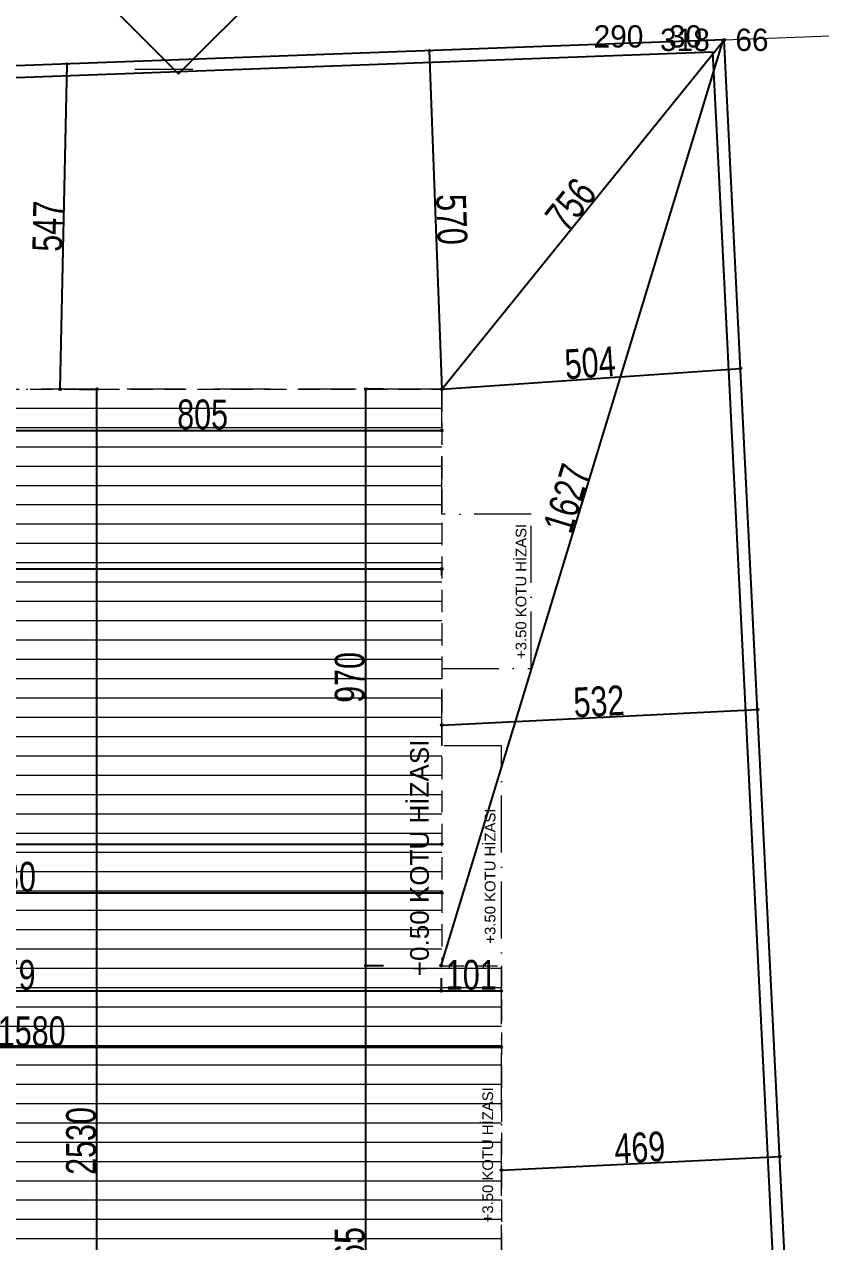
# Model space of a CAD drawing. Extents: x 775040 to 808375, y 4159409 to 4163651.
# Drawn here: x 779108 to 779443, y 4162344 to 4162856 of the extents above; entities that cross this region are included whole.
import ezdxf

# ---------------------------------------------------------------- set-up
doc = ezdxf.new("R2010")
doc.units = 0
doc.header["$MEASUREMENT"] = 0
doc.header["$PDMODE"] = 3
for name, pattern in [('ACAD_ISO10W100', [18, 12, -3, 0, -3]), ('DUZ', [500, 500]), ('HIDDEN', [0.375, 0.25, -0.125])]:
    doc.linetypes.add(name, pattern=pattern)
doc.layers.get('0').update_dxf_attribs({"linetype": 'DUZ'})
for name, color, linetype, lineweight in [('NKOT', 1, 'Continuous', 0), ('NOKTA_YKN_POL', 173, 'Continuous', 0), ('Z_dış ölçü', 115, 'Continuous', 25), ('Z_g1', 1, 'Continuous', 5), ('Z_g4', 4, 'Continuous', 15), ('Z_iç ölçü dikey', 111, 'Continuous', 25), ('Z_iç ölçü yatay', 75, 'Continuous', 20), ('Z_tarama', 8, 'Continuous', 5), ('Z_yazı', 4, 'Continuous', 20), ('Z_zemin kat emsal', 1, 'Continuous', 9)]:
    doc.layers.add(name, color=color, linetype=linetype, lineweight=lineweight)
doc.styles.add('50', font='swisscl.ttf', dxfattribs={"height": 50})
doc.styles.add('ARIAL', font='ariblk.ttf', dxfattribs={"height": 1})
doc.styles.add('OLCU', font='stylu.ttf', dxfattribs={"oblique": 20, "height": 10})
doc.dimstyles.new('dış ölçü', dxfattribs={"dimtxt": 10, "dimasz": 6, "dimexe": 0, "dimexo": 20, "dimgap": 1, "dimtad": 1, "dimdec": 0, "dimdsep": 46, "dimtxsty": 'OLCU', "dimblk": 'SMALL', "dimcen": 2.5, "dimadec": 0, "dimazin": 0, "dimtfac": 1, "dimtdec": 0, "dimtofl": 0, "dimtmove": 0, "dimatfit": 3, "dimldrblk": 'SMALL', "dimfxl": 0, "dimtolj": 1, "dimtzin": 0, "dimarcsym": 0})
doc.dimstyles.new('ölçü 200', dxfattribs={"dimscale": 4, "dimtxt": 4, "dimasz": 2, "dimexe": 0.1, "dimexo": 0.2, "dimgap": 0.05, "dimtad": 1, "dimdec": 0, "dimlfac": 4, "dimzin": 9, "dimdsep": 46, "dimtxsty": 'Standard', "dimblk1": 'ARCHTICK', "dimblk2": 'ARCHTICK', "dimsah": 1, "dimcen": 0, "dimadec": 0, "dimazin": 0, "dimtfac": 1, "dimtdec": 0, "dimtix": 1, "dimtofl": 0, "dimtmove": 1, "dimatfit": 3, "dimldrblk": 'ARCHTICK', "dimfxl": 0, "dimtolj": 1, "dimtzin": 0, "dimarcsym": 0})

# ---------------------------------------------------------------- blocks, each defined once
blk = doc.blocks.new('_ARCHTICK')
at = {"color": 0, "linetype": 'ByBlock', "const_width": 0.15}
blk.add_lwpolyline([(-0.5, -0.5), (0.5, 0.5)], dxfattribs=at)
blk = doc.blocks.new('*D1247')
at = {"layer": 'Defpoints', "color": 0, "transparency": 16777216}
for p in [(780082, 4172100), (780085.8, 4171998.4), (778894.1, 4171954.5)]:
    blk.add_point(p, dxfattribs=at)
at = {"layer": 'Z_iç ölçü yatay', "color": 0, "lineweight": -2, "transparency": 16777216}
for p, q in [((778890.3, 4172056.1), (780082, 4172100)), ((780082.1, 4172099), (780082, 4172100.4)), ((778890.4, 4172055.1), (778890.3, 4172056.5))]:
    blk.add_line(p, q, dxfattribs=at)
at = {"layer": 'Z_iç ölçü yatay', "color": 0, "lineweight": -2, "transparency": 16777216, "xscale": 8, "yscale": 8, "zscale": 8}
for p, rotation in [((780082, 4172100), 2.112061479129752), ((778890.3, 4172056.1), 182.1120614791297)]:
    blk.add_blockref('_ARCHTICK', p, dxfattribs=dict(at, rotation=rotation))
at = {"layer": 'Z_iç ölçü yatay', "color": 0, "transparency": 16777216, "insert": (779485.9, 4172086.2), "char_height": 16, "attachment_point": 5, "rotation": 2.1121}
blk.add_mtext('\\A1;4770', dxfattribs=at)
blk = doc.blocks.new('*D1255')
at = {"layer": 'Defpoints', "color": 0, "transparency": 16777216}
for p in [(780096.6, 4171781.8), (780289.3, 4171791.4), (780347.9, 4166729.3)]:
    blk.add_point(p, dxfattribs=at)
at = {"layer": 'Z_iç ölçü yatay', "color": 0, "lineweight": -2, "transparency": 16777216}
for p, q in [((780288.3, 4171791.4), (780289.7, 4171791.4)), ((780540.6, 4166738.9), (780289.3, 4171791.4)), ((780539.6, 4166738.8), (780541, 4166738.9))]:
    blk.add_line(p, q, dxfattribs=at)
at = {"layer": 'Z_iç ölçü yatay', "color": 0, "lineweight": -2, "transparency": 16777216, "xscale": 8, "yscale": 8, "zscale": 8}
for p, rotation in [((780289.3, 4171791.4), 92.84752626349925), ((780540.6, 4166738.9), 272.8475262634993)]:
    blk.add_blockref('_ARCHTICK', p, dxfattribs=dict(at, rotation=rotation))
at = {"layer": 'Z_iç ölçü yatay', "color": 0, "transparency": 16777216, "insert": (780423.1, 4169265.6), "char_height": 16, "attachment_point": 5, "rotation": 272.8475}
blk.add_mtext('\\A1;20235', dxfattribs=at)
blk = doc.blocks.new('*D1256')
at = {"layer": 'Defpoints', "color": 0, "transparency": 16777216}
for p in [(780278.5, 4172008), (780085.8, 4171998.4), (780096.6, 4171781.8)]:
    blk.add_point(p, dxfattribs=at)
at = {"layer": 'Z_iç ölçü yatay', "color": 0, "lineweight": -2, "transparency": 16777216}
for p, q in [((780277.5, 4172008), (780278.9, 4172008)), ((780289.3, 4171791.4), (780278.5, 4172008)), ((780288.3, 4171791.4), (780289.7, 4171791.4))]:
    blk.add_line(p, q, dxfattribs=at)
at = {"layer": 'Z_iç ölçü yatay', "color": 0, "lineweight": -2, "transparency": 16777216, "xscale": 8, "yscale": 8, "zscale": 8}
for p, rotation in [((780278.5, 4172008), 92.84752627063119), ((780289.3, 4171791.4), 272.8475262706312)]:
    blk.add_blockref('_ARCHTICK', p, dxfattribs=dict(at, rotation=rotation))
at = {"layer": 'Z_iç ölçü yatay', "color": 0, "transparency": 16777216, "insert": (780292.1, 4171900.1), "char_height": 16, "attachment_point": 5, "rotation": 272.8475}
blk.add_mtext('\\A1;867', dxfattribs=at)
blk = doc.blocks.new('_Small')
at = {"color": 0, "linetype": 'ByBlock', "lineweight": -2}
blk.add_circle((0, 0), 0.25, dxfattribs=at)
blk = doc.blocks.new('*D1191')
at = {"layer": 'Defpoints', "color": 0, "transparency": 16777216}
for p in [(780085.8, 4171998.4), (780085.8, 4171998.4), (779610.9, 4171410.5)]:
    blk.add_point(p, dxfattribs=at)
at = {"layer": 'Z_iç ölçü yatay', "color": 0, "lineweight": -2, "transparency": 16777216}
blk.add_line((779610.9, 4171410.5), (780085.8, 4171998.4), dxfattribs=at)
at = {"layer": 'Z_iç ölçü yatay', "color": 0, "lineweight": -2, "transparency": 16777216, "xscale": 6, "yscale": 6, "zscale": 6}
for p, rotation in [((780085.8, 4171998.4), 51.07247472395642), ((779610.9, 4171410.5), 231.0724747239564)]:
    blk.add_blockref('_Small', p, dxfattribs=dict(at, rotation=rotation))
at = {"layer": 'Z_iç ölçü yatay', "color": 0, "transparency": 16777216, "insert": (779827.7, 4171721.2), "char_height": 50, "attachment_point": 5, "rotation": 51.0725, "style": '50'}
blk.add_mtext('\\A1;756', dxfattribs=at)
blk = doc.blocks.new('*D1192')
at = {"layer": 'Defpoints', "color": 0, "transparency": 16777216}
for p in [(780113.3, 4171445.6), (780113.3, 4171445.2), (779610.9, 4171410.2)]:
    blk.add_point(p, dxfattribs=at)
at = {"layer": 'Z_iç ölçü yatay', "color": 0, "lineweight": -2, "transparency": 16777216}
blk.add_line((779610.9, 4171410.7), (780113.3, 4171445.6), dxfattribs=at)
at = {"layer": 'Z_iç ölçü yatay', "color": 0, "lineweight": -2, "transparency": 16777216, "xscale": 6, "yscale": 6, "zscale": 6}
for p, rotation in [((780113.3, 4171445.6), 3.982775191086759), ((779610.9, 4171410.7), 183.9827751910868)]:
    blk.add_blockref('_Small', p, dxfattribs=dict(at, rotation=rotation))
at = {"layer": 'Z_iç ölçü yatay', "color": 0, "transparency": 16777216, "insert": (779860.2, 4171454.7), "char_height": 50, "attachment_point": 5, "rotation": 3.9828, "style": '50'}
blk.add_mtext('\\A1;504', dxfattribs=at)
blk = doc.blocks.new('*D1193')
at = {"layer": 'Defpoints', "color": 0, "transparency": 16777216}
for p in [(779590.2, 4171980.2), (779590.2, 4171980.2), (779611.2, 4171410.3)]:
    blk.add_point(p, dxfattribs=at)
at = {"layer": 'Z_iç ölçü yatay', "color": 0, "lineweight": -2, "transparency": 16777216}
blk.add_line((779611.2, 4171410.3), (779590.2, 4171980.2), dxfattribs=at)
at = {"layer": 'Z_iç ölçü yatay', "color": 0, "lineweight": -2, "transparency": 16777216, "xscale": 6, "yscale": 6, "zscale": 6}
for p, rotation in [((779590.2, 4171980.2), 92.11206147908983), ((779611.2, 4171410.3), 272.1120614790898)]:
    blk.add_blockref('_Small', p, dxfattribs=dict(at, rotation=rotation))
at = {"layer": 'Z_iç ölçü yatay', "color": 0, "transparency": 16777216, "insert": (779627.3, 4171696.2), "char_height": 50, "attachment_point": 5, "rotation": 272.1121, "style": '50'}
blk.add_mtext('\\A1;570', dxfattribs=at)
blk = doc.blocks.new('*D1194')
at = {"layer": 'Defpoints', "color": 0, "transparency": 16777216}
for p in [(778980.5, 4171957.7), (778980.5, 4171957.7), (778968.7, 4171410.5)]:
    blk.add_point(p, dxfattribs=at)
at = {"layer": 'Z_iç ölçü yatay', "color": 0, "lineweight": -2, "transparency": 16777216}
blk.add_line((778968.7, 4171410.5), (778980.5, 4171957.7), dxfattribs=at)
at = {"layer": 'Z_iç ölçü yatay', "color": 0, "lineweight": -2, "transparency": 16777216, "xscale": 6, "yscale": 6, "zscale": 6}
for p, rotation in [((778980.5, 4171957.7), 88.76473680877378), ((778968.7, 4171410.5), 268.7647368087738)]:
    blk.add_blockref('_Small', p, dxfattribs=dict(at, rotation=rotation))
at = {"layer": 'Z_iç ölçü yatay', "color": 0, "transparency": 16777216, "insert": (778948.1, 4171684.7), "char_height": 50, "attachment_point": 5, "rotation": 88.7647, "style": '50'}
blk.add_mtext('\\A1;547', dxfattribs=at)
blk = doc.blocks.new('*D1212')
at = {"layer": 'Defpoints', "color": 0, "transparency": 16777216}
for p in [(780179.2, 4170119.5), (780179.2, 4170119.5), (779710.9, 4170096.2)]:
    blk.add_point(p, dxfattribs=at)
at = {"layer": 'Z_iç ölçü yatay', "color": 0, "lineweight": -2, "transparency": 16777216}
blk.add_line((779710.9, 4170096.2), (780179.2, 4170119.5), dxfattribs=at)
at = {"layer": 'Z_iç ölçü yatay', "color": 0, "lineweight": -2, "transparency": 16777216, "xscale": 6, "yscale": 6, "zscale": 6}
for p, rotation in [((780179.2, 4170119.5), 2.847526263626485), ((779710.9, 4170096.2), 182.8475262636265)]:
    blk.add_blockref('_Small', p, dxfattribs=dict(at, rotation=rotation))
at = {"layer": 'Z_iç ölçü yatay', "color": 0, "transparency": 16777216, "insert": (779943.8, 4170134.4), "char_height": 50, "attachment_point": 5, "rotation": 2.8475, "style": '50'}
blk.add_mtext('\\A1;469', dxfattribs=at)
blk = doc.blocks.new('*D1213')
at = {"layer": 'Defpoints', "color": 0, "transparency": 16777216}
for p in [(780084, 4171997.4), (780085.3, 4171997), (779610.9, 4170440.5)]:
    blk.add_point(p, dxfattribs=at)
at = {"layer": 'Z_iç ölçü yatay', "color": 0, "lineweight": -2, "transparency": 16777216}
blk.add_line((779609.6, 4170440.9), (780084, 4171997.4), dxfattribs=at)
at = {"layer": 'Z_iç ölçü yatay', "color": 0, "lineweight": -2, "transparency": 16777216, "xscale": 6, "yscale": 6, "zscale": 6}
for p, rotation in [((780084, 4171997.4), 73.04859392631167), ((779609.6, 4170440.9), 253.0485939263117)]:
    blk.add_blockref('_Small', p, dxfattribs=dict(at, rotation=rotation))
at = {"layer": 'Z_iç ölçü yatay', "color": 0, "transparency": 16777216, "insert": (779821.3, 4171226.9), "char_height": 50, "attachment_point": 5, "rotation": 73.0486, "style": '50'}
blk.add_mtext('\\A1;1627', dxfattribs=at)
blk = doc.blocks.new('*D1214')
at = {"layer": 'Defpoints', "color": 0, "transparency": 16777216}
for p in [(780141.8, 4170871.6), (780141.8, 4170871.6), (779610.9, 4170845.2)]:
    blk.add_point(p, dxfattribs=at)
at = {"layer": 'Z_iç ölçü yatay', "color": 0, "lineweight": -2, "transparency": 16777216}
blk.add_line((779610.9, 4170845.2), (780141.8, 4170871.6), dxfattribs=at)
at = {"layer": 'Z_iç ölçü yatay', "color": 0, "lineweight": -2, "transparency": 16777216, "xscale": 6, "yscale": 6, "zscale": 6}
for p, rotation in [((780141.8, 4170871.6), 2.847526263464582), ((779610.9, 4170845.2), 182.8475262634646)]:
    blk.add_blockref('_Small', p, dxfattribs=dict(at, rotation=rotation))
at = {"layer": 'Z_iç ölçü yatay', "color": 0, "transparency": 16777216, "insert": (779875.1, 4170885), "char_height": 50, "attachment_point": 5, "rotation": 2.8475, "style": '50'}
blk.add_mtext('\\A1;532', dxfattribs=at)
blk = doc.blocks.new('*D1218')
at = {"layer": 'Defpoints', "color": 0, "transparency": 16777216}
for p in [(778805.9, 4171350.5), (779610.9, 4171341.2), (779610.9, 4171331.2)]:
    blk.add_point(p, dxfattribs=at)
at = {"layer": 'Z_iç ölçü yatay', "color": 0, "lineweight": -2, "transparency": 16777216}
blk.add_line((778805.9, 4171341.2), (779610.9, 4171341.2), dxfattribs=at)
at = {"layer": 'Z_iç ölçü yatay', "color": 0, "lineweight": -2, "transparency": 16777216, "xscale": 6, "yscale": 6, "zscale": 6, "rotation": 180}
blk.add_blockref('_Small', (778805.9, 4171341.2), dxfattribs=at)
at = {"layer": 'Z_iç ölçü yatay', "color": 0, "lineweight": -2, "transparency": 16777216, "xscale": 6, "yscale": 6, "zscale": 6}
blk.add_blockref('_Small', (779610.9, 4171341.2), dxfattribs=at)
at = {"layer": 'Z_iç ölçü yatay', "color": 0, "transparency": 16777216, "insert": (779208.4, 4171367.8), "char_height": 50, "attachment_point": 5, "style": '50'}
blk.add_mtext('\\A1;805', dxfattribs=at)
blk = doc.blocks.new('*D1219')
at = {"layer": 'Defpoints', "color": 0, "transparency": 16777216}
for p in [(779610.9, 4171108.2), (777710.9, 4171077.2), (779610.9, 4171077.2)]:
    blk.add_point(p, dxfattribs=at)
at = {"layer": 'Z_iç ölçü yatay', "color": 0, "lineweight": -2, "transparency": 16777216}
for p, q in [((777710.9, 4171097.2), (777710.9, 4171108.2)), ((777710.9, 4171108.2), (779610.9, 4171108.2)), ((779610.9, 4171097.2), (779610.9, 4171108.2))]:
    blk.add_line(p, q, dxfattribs=at)
at = {"layer": 'Z_iç ölçü yatay', "color": 0, "lineweight": -2, "transparency": 16777216, "xscale": 6, "yscale": 6, "zscale": 6, "rotation": 180}
blk.add_blockref('_Small', (777710.9, 4171108.2), dxfattribs=at)
at = {"layer": 'Z_iç ölçü yatay', "color": 0, "lineweight": -2, "transparency": 16777216, "xscale": 6, "yscale": 6, "zscale": 6}
blk.add_blockref('_Small', (779610.9, 4171108.2), dxfattribs=at)
at = {"layer": 'Z_iç ölçü yatay', "color": 0, "transparency": 16777216, "insert": (778660.9, 4171134.8), "char_height": 50, "attachment_point": 5, "style": '50'}
blk.add_mtext('\\A1;1900', dxfattribs=at)
blk = doc.blocks.new('*D1220')
at = {"layer": 'Defpoints', "color": 0, "transparency": 16777216}
for p in [(778130.9, 4170337.2), (779710.9, 4170315.2), (779710.9, 4170303.2)]:
    blk.add_point(p, dxfattribs=at)
at = {"layer": 'Z_iç ölçü yatay', "color": 0, "lineweight": -2, "transparency": 16777216}
for p, q in [((778130.9, 4170317.2), (778130.9, 4170303.2)), ((778130.9, 4170303.2), (779710.9, 4170303.2))]:
    blk.add_line(p, q, dxfattribs=at)
at = {"layer": 'Z_iç ölçü yatay', "color": 0, "lineweight": -2, "transparency": 16777216, "xscale": 6, "yscale": 6, "zscale": 6, "rotation": 180}
blk.add_blockref('_Small', (778130.9, 4170303.2), dxfattribs=at)
at = {"layer": 'Z_iç ölçü yatay', "color": 0, "lineweight": -2, "transparency": 16777216, "xscale": 6, "yscale": 6, "zscale": 6}
blk.add_blockref('_Small', (779710.9, 4170303.2), dxfattribs=at)
at = {"layer": 'Z_iç ölçü yatay', "color": 0, "transparency": 16777216, "insert": (778920.9, 4170329.8), "char_height": 50, "attachment_point": 5, "style": '50'}
blk.add_mtext('\\A1;1580', dxfattribs=at)
blk = doc.blocks.new('*D1222')
at = {"layer": 'Defpoints', "color": 0, "transparency": 16777216}
for p in [(779610.9, 4170645.2), (779610.9, 4170645.2), (777923.4, 4170600.5)]:
    blk.add_point(p, dxfattribs=at)
at = {"layer": 'Z_iç ölçü yatay', "color": 0, "lineweight": -2, "transparency": 16777216}
for p, q in [((777923.4, 4170620.5), (777923.4, 4170645.2)), ((777923.4, 4170645.2), (779610.9, 4170645.2))]:
    blk.add_line(p, q, dxfattribs=at)
at = {"layer": 'Z_iç ölçü yatay', "color": 0, "lineweight": -2, "transparency": 16777216, "xscale": 6, "yscale": 6, "zscale": 6, "rotation": 180}
blk.add_blockref('_Small', (777923.4, 4170645.2), dxfattribs=at)
at = {"layer": 'Z_iç ölçü yatay', "color": 0, "lineweight": -2, "transparency": 16777216, "xscale": 6, "yscale": 6, "zscale": 6}
blk.add_blockref('_Small', (779610.9, 4170645.2), dxfattribs=at)
at = {"layer": 'Z_iç ölçü yatay', "color": 0, "transparency": 16777216, "insert": (778767.2, 4170671.8), "char_height": 50, "attachment_point": 5, "style": '50'}
blk.add_mtext('\\A1;1688', dxfattribs=at)
blk = doc.blocks.new('*D1224')
at = {"layer": 'Defpoints', "color": 0, "transparency": 16777216}
for p in [(779610.9, 4170563.2), (779610.9, 4170563.2), (778130.9, 4170520.5)]:
    blk.add_point(p, dxfattribs=at)
at = {"layer": 'Z_iç ölçü yatay', "color": 0, "lineweight": -2, "transparency": 16777216}
for p, q in [((778130.9, 4170540.5), (778130.9, 4170563.2)), ((778130.9, 4170563.2), (779610.9, 4170563.2))]:
    blk.add_line(p, q, dxfattribs=at)
at = {"layer": 'Z_iç ölçü yatay', "color": 0, "lineweight": -2, "transparency": 16777216, "xscale": 6, "yscale": 6, "zscale": 6, "rotation": 180}
blk.add_blockref('_Small', (778130.9, 4170563.2), dxfattribs=at)
at = {"layer": 'Z_iç ölçü yatay', "color": 0, "lineweight": -2, "transparency": 16777216, "xscale": 6, "yscale": 6, "zscale": 6}
blk.add_blockref('_Small', (779610.9, 4170563.2), dxfattribs=at)
at = {"layer": 'Z_iç ölçü yatay', "color": 0, "transparency": 16777216, "insert": (778870.9, 4170589.8), "char_height": 50, "attachment_point": 5, "style": '50'}
blk.add_mtext('\\A1;1480', dxfattribs=at)
blk = doc.blocks.new('*D1225')
at = {"layer": 'Defpoints', "color": 0, "transparency": 16777216}
for p in [(779609.6, 4170439.4), (779609.6, 4170398.2), (778130.9, 4170380.2)]:
    blk.add_point(p, dxfattribs=at)
at = {"layer": 'Z_iç ölçü yatay', "color": 0, "lineweight": -2, "transparency": 16777216}
for p in [(779609.6, 4170419.4), (778130.9, 4170398.2)]:
    blk.add_line(p, (779609.6, 4170398.2), dxfattribs=at)
at = {"layer": 'Z_iç ölçü yatay', "color": 0, "lineweight": -2, "transparency": 16777216, "xscale": 6, "yscale": 6, "zscale": 6, "rotation": 180}
blk.add_blockref('_Small', (778130.9, 4170398.2), dxfattribs=at)
at = {"layer": 'Z_iç ölçü yatay', "color": 0, "lineweight": -2, "transparency": 16777216, "xscale": 6, "yscale": 6, "zscale": 6}
blk.add_blockref('_Small', (779609.6, 4170398.2), dxfattribs=at)
at = {"layer": 'Z_iç ölçü yatay', "color": 0, "transparency": 16777216, "insert": (778870.3, 4170424.8), "char_height": 50, "attachment_point": 5, "style": '50'}
blk.add_mtext('\\A1;1479', dxfattribs=at)
blk = doc.blocks.new('*D1226')
at = {"layer": 'Defpoints', "color": 0, "transparency": 16777216}
for p in [(779609.6, 4170439.4), (779710.9, 4170398.2), (779710.9, 4170398.2)]:
    blk.add_point(p, dxfattribs=at)
at = {"layer": 'Z_iç ölçü yatay', "color": 0, "lineweight": -2, "transparency": 16777216}
for p, q in [((779609.6, 4170419.4), (779609.6, 4170398.2)), ((779609.6, 4170398.2), (779710.9, 4170398.2))]:
    blk.add_line(p, q, dxfattribs=at)
at = {"layer": 'Z_iç ölçü yatay', "color": 0, "lineweight": -2, "transparency": 16777216, "xscale": 6, "yscale": 6, "zscale": 6, "rotation": 180}
blk.add_blockref('_Small', (779609.6, 4170398.2), dxfattribs=at)
at = {"layer": 'Z_iç ölçü yatay', "color": 0, "lineweight": -2, "transparency": 16777216, "xscale": 6, "yscale": 6, "zscale": 6}
blk.add_blockref('_Small', (779710.9, 4170398.2), dxfattribs=at)
at = {"layer": 'Z_iç ölçü yatay', "color": 0, "transparency": 16777216, "insert": (779660.3, 4170424.8), "char_height": 50, "attachment_point": 5, "style": '50'}
blk.add_mtext('\\A1;101', dxfattribs=at)
blk = doc.blocks.new('*D1239')
at = {"layer": 'Defpoints', "color": 0, "transparency": 16777216}
for p in [(778891.7, 4171410.5), (779030.7, 4171410.5), (778957.7, 4168880.5)]:
    blk.add_point(p, dxfattribs=at)
at = {"layer": 'Z_iç ölçü yatay', "color": 0, "lineweight": -2, "transparency": 16777216}
for p, q in [((779000.7, 4171410.5), (779030.7, 4171410.5)), ((779030.7, 4168880.5), (779030.7, 4171410.5)), ((779000.7, 4168880.5), (779030.7, 4168880.5))]:
    blk.add_line(p, q, dxfattribs=at)
at = {"layer": 'Z_iç ölçü yatay', "color": 0, "lineweight": -2, "transparency": 16777216, "xscale": 6, "yscale": 6, "zscale": 6}
for p, rotation in [((779030.7, 4171410.5), 90), ((779030.7, 4168880.5), 270)]:
    blk.add_blockref('_Small', p, dxfattribs=dict(at, rotation=rotation))
at = {"layer": 'Z_iç ölçü yatay', "color": 0, "transparency": 16777216, "insert": (779004.1, 4170145.5), "char_height": 50, "attachment_point": 5, "rotation": 90, "style": '50'}
blk.add_mtext('\\A1;2530', dxfattribs=at)
blk = doc.blocks.new('*D1241')
at = {"layer": 'Defpoints', "color": 0, "transparency": 16777216}
for p in [(779482.7, 4170440.5), (779710.9, 4170440.5), (779608.3, 4169475.2)]:
    blk.add_point(p, dxfattribs=at)
at = {"layer": 'Z_iç ölçü yatay', "color": 0, "lineweight": -2, "transparency": 16777216}
for p, q in [((779512.7, 4170440.5), (779482.7, 4170440.5)), ((779482.7, 4169475.2), (779482.7, 4170440.5)), ((779512.7, 4169475.2), (779482.7, 4169475.2))]:
    blk.add_line(p, q, dxfattribs=at)
at = {"layer": 'Z_iç ölçü yatay', "color": 0, "lineweight": -2, "transparency": 16777216, "xscale": 6, "yscale": 6, "zscale": 6}
for p, rotation in [((779482.7, 4170440.5), 90), ((779482.7, 4169475.2), 270)]:
    blk.add_blockref('_Small', p, dxfattribs=dict(at, rotation=rotation))
at = {"layer": 'Z_iç ölçü yatay', "color": 0, "transparency": 16777216, "insert": (779456.1, 4169957.9), "char_height": 50, "attachment_point": 5, "rotation": 90, "style": '50'}
blk.add_mtext('\\A1;965', dxfattribs=at)
blk = doc.blocks.new('*D1242')
at = {"layer": 'Defpoints', "color": 0, "transparency": 16777216}
for p in [(779482.7, 4171410.5), (779606.7, 4171410.5), (779710.9, 4170440.5)]:
    blk.add_point(p, dxfattribs=at)
at = {"layer": 'Z_iç ölçü yatay', "color": 0, "lineweight": -2, "transparency": 16777216}
for p, q in [((779512.7, 4171410.5), (779482.7, 4171410.5)), ((779482.7, 4170440.5), (779482.7, 4171410.5)), ((779512.7, 4170440.5), (779482.7, 4170440.5))]:
    blk.add_line(p, q, dxfattribs=at)
at = {"layer": 'Z_iç ölçü yatay', "color": 0, "lineweight": -2, "transparency": 16777216, "xscale": 6, "yscale": 6, "zscale": 6}
for p, rotation in [((779482.7, 4171410.5), 90), ((779482.7, 4170440.5), 270)]:
    blk.add_blockref('_Small', p, dxfattribs=dict(at, rotation=rotation))
at = {"layer": 'Z_iç ölçü yatay', "color": 0, "transparency": 16777216, "insert": (779456.1, 4170925.5), "char_height": 50, "attachment_point": 5, "rotation": 90, "style": '50'}
blk.add_mtext('\\A1;970', dxfattribs=at)
blk = doc.blocks.new('WE')
at = {"layer": 'Z_tarama'}
h = blk.add_hatch(dxfattribs=at)
h.set_pattern_fill('ANSI31', color=256, scale=260, angle=135, style=0)
h.set_pattern_definition([(180, (-797443, -4198493), (-4e-15, -32.5), [])])
h.paths.add_polyline_path([(-654.82, 765.31), (145.18, 765.31), (145.18, 705.31), (440.18, 705.31), (440.18, 765.31), (1245.18, 765.31), (1245.18, -204.69), (1345.18, -204.69), (1345.18, -1169.69), (1245.18, -1169.69), (1245.18, -1764.69), (335.18, -1764.69), (335.18, -1664.69), (-654.82, -1664.69), (-654.82, -904.69), (-234.82, -904.69), (-234.82, -124.69), (-442.34, -124.69), (-442.34, -44.69), (-654.82, -44.69)])
at = {"layer": 'NOKTA_YKN_POL'}
blk.add_line((826.44, 1303.24), (728.35, 1303.24), dxfattribs=at)
at = {"layer": 'Z_dış ölçü', "color": 3, "linetype": 'Continuous'}
blk.add_lwpolyline([(1720.04, 1353.23), (528.35, 1309.28), (-975.12, 1253.83), (-1622.14, 1241.34), (-2104.27, 1232.03), (-2572.78, 290.6), (-3064.29, -446.12), (-3784.83, -1045.52), (-4007.1, -1086), (1982.12, -3915.91), (1730.81, 1136.63), (1720.04, 1353.23)], dxfattribs=at)
blk.add_lwpolyline([(1701.04, 1332.51), (529.08, 1289.29), (-974.56, 1233.84), (-1621.75, 1221.34), (-2091.76, 1212.27), (-2555.44, 280.56), (-3049.26, -459.63), (-3776.08, -1064.26), (-3942.25, -1094.52), (1960.49, -3883.57), (1710.84, 1135.64)], close=True, dxfattribs=at)
at = {"layer": 'Z_g4'}
blk.add_line((1719.92, 1353.22), (2377.72, 1377.48), dxfattribs=at)
at = {"layer": 'Z_iç ölçü dikey'}
blk.add_lwpolyline([(802.35, 1296.02), (952.35, 1446.02), (652.35, 1446.02), (802.35, 1296.02)], dxfattribs=at)
at = {"layer": 'Z_yazı', "linetype": 'ACAD_ISO10W100', "ltscale": 8}
blk.add_lwpolyline([(1345.18, -1169.72), (1345.18, 165.28), (1245.18, 165.28), (1245.18, 295.28), (1395.18, 295.28), (1395.18, 555.28), (1245.18, 555.28), (1245.18, 765.28), (450.18, 765.28), (450.18, 875.28), (125.18, 875.28), (125.18, 765.28), (-654.82, 765.28)], dxfattribs=at)
at = {"layer": 'Z_zemin kat emsal', "linetype": 'HIDDEN', "ltscale": 150}
blk.add_lwpolyline([(-654.82, 765.31), (145.18, 765.31), (145.18, 705.31), (440.18, 705.31), (440.18, 765.31), (1245.18, 765.31), (1245.18, -204.69), (1345.18, -204.69), (1345.18, -1169.69), (1245.18, -1169.69), (1245.18, -1764.69), (335.18, -1764.69), (335.18, -1664.69), (-654.82, -1664.69), (-654.82, -904.69), (-234.82, -904.69), (-234.82, -124.69), (-442.34, -124.69), (-442.34, -44.69), (-654.82, -44.69), (-654.82, 765.31)], dxfattribs=at)
at = {"layer": 'NKOT', "color": 3, "lineweight": 0}
for s, p in [('290', (1500.43, 1340.28, -2835.5)), ('318', (1612.23, 1334.48)), ('30', (1626.99, 1340.28, -2835.5)), ('66', (1738.79, 1334.48))]:
    blk.add_text(s, height=37.5, dxfattribs=at).set_placement(p)
at = {"layer": 'Z_g1', "insert": (1207.64, -23.3), "char_height": 31.36, "width": 911.6863, "attachment_point": 5, "rotation": 90, "style": 'ARIAL'}
blk.add_mtext('{\\fArial|b0|i0|c162|p34;+0.50 KOTU HİZASI}', dxfattribs=at)
at = {"layer": 'Z_yazı', "char_height": 17.92, "width": 520.9636, "attachment_point": 5, "rotation": 90, "style": 'ARIAL'}
for insert in [(1378.4, 425.09), (1326.4, -53.91), (1322.4, -522.91)]:
    blk.add_mtext('{\\fArial|b0|i0|c162|p34;+3.50 KOTU HİZASI}', dxfattribs=dict(at, insert=insert))
at = {"layer": 'Z_iç ölçü yatay'}
for p1, p2, distance, picture, middle in [((528.35, 1309.28), (1720.04, 1353.23), 101.65, '*D1247', (1120.14, 1441.03)), ((1730.81, 1136.63), (1720.04, 1353.23), -192.98, '*D1256', (1926.36, 1254.92)), ((1982.12, -3915.91), (1730.81, 1136.63), -192.98, '*D1255', (2057.4, -1379.65))]:
    dim = blk.add_aligned_dim(p1=p1, p2=p2, distance=distance, dimstyle='ölçü 200', dxfattribs=at)
    dim.commit()
    dim.dimension.update_dxf_attribs({"geometry": picture, "text_midpoint": middle, "insert": (-778365.75, -4170645.2)})
for p1, p2, distance, picture, middle in [((1245.18, -204.69), (1719.6, 1351.79), 1.43, '*D1213', (1455.57, 581.73)), ((1245.18, 765.31), (1720.04, 1353.23), 0, '*D1191', (1461.91, 1075.99)), ((1245.49, 765.05), (1224.47, 1334.95), 0, '*D1193', (1261.57, 1050.98)), ((603, 765.31), (614.8, 1312.47), 0, '*D1194', (582.4, 1039.46)), ((1245.18, 765), (1747.56, 799.98), 0.47, '*D1192', (1494.49, 809.5)), ((1245.18, 200), (1776.09, 226.41), 0, '*D1214', (1509.31, 239.81)), ((1345.18, -549), (1813.5, -525.71), 0, '*D1212', (1578.02, -510.78))]:
    dim = blk.add_aligned_dim(p1=p1, p2=p2, distance=distance, dimstyle='dış ölçü', override={"dimtxsty": '50'}, dxfattribs=at)
    dim.commit()
    dim.dimension.update_dxf_attribs({"geometry": picture, "text_midpoint": middle, "insert": (-778365.75, -4170645.2)})
for base, p1, p2, picture, middle in [((665, 765.31), (592, -1764.69), (526, 765.31), '*D1239', (638.36, -499.69)), ((1117, 765.31), (1345.18, -204.69), (1241, 765.31), '*D1242', (1090.39, 280.31)), ((1117, -204.69), (1242.59, -1169.99), (1345.18, -204.69), '*D1241', (1090.39, -687.34))]:
    dim = blk.add_linear_dim(base=base, p1=p1, p2=p2, angle=90, dimstyle='dış ölçü', override={"dimtxsty": '50'}, dxfattribs=at)
    dim.commit()
    dim.dimension.update_dxf_attribs({"geometry": picture, "text_midpoint": middle, "insert": (-778365.75, -4170645.2)})
for base, p1, p2, picture, middle in [((1245.18, 696), (440.18, 705.31), (1245.18, 686), '*D1218', (842.68, 722.61)), ((1245.18, 463), (-654.82, 432), (1245.18, 432), '*D1219', (295.18, 489.61)), ((1245.18, 0), (-442.34, -44.69), (1245.18, 0), '*D1222', (401.42, 26.61)), ((1245.18, -82), (-234.82, -124.69), (1245.18, -82), '*D1224', (505.18, -55.39)), ((1243.87, -247), (-234.82, -265), (1243.87, -205.77), '*D1225', (504.52, -220.43)), ((1345.18, -247), (1243.87, -205.77), (1345.18, -247), '*D1226', (1294.52, -220.39)), ((1345.18, -342), (-234.82, -308), (1345.18, -330), '*D1220', (555.18, -315.39))]:
    dim = blk.add_linear_dim(base=base, p1=p1, p2=p2, dimstyle='dış ölçü', override={"dimtxsty": '50'}, dxfattribs=at)
    dim.commit()
    dim.dimension.update_dxf_attribs({"geometry": picture, "text_midpoint": middle, "insert": (-778365.75, -4170645.2)})

msp = doc.modelspace()

# ---------------------------------------------------------------- block references
at = {"layer": 'Z_iç ölçü dikey', "color": 5, "linetype": 'Continuous', "xscale": 0.25, "yscale": 0.25, "zscale": 0.25}
msp.add_blockref('WE', (778972.37, 4162510.87), dxfattribs=at)

doc.saveas('drawing.dxf')
